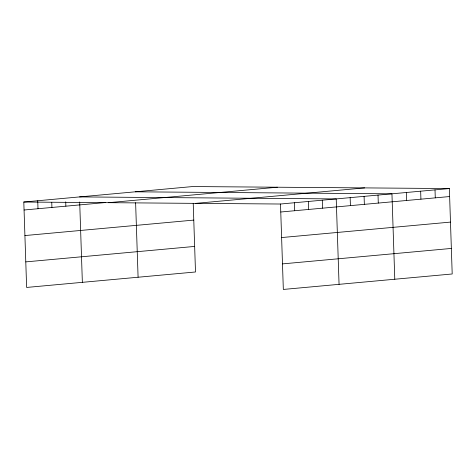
<?xml version="1.0" encoding="UTF-8"?>
<svg xmlns="http://www.w3.org/2000/svg" width="476" height="476" viewBox="0 0 476 476"><rect width="100%" height="100%" fill="white"/><g stroke="black" fill="none" stroke-linecap="round" stroke-linejoin="round"><path stroke-width="0.71" d="M193.22 203.3L195.499 271.98L26.632 287.439L23.8 202.02L192.667 186.556L449.368 188.561L452.2 273.98L283.333 289.444L280.501 204.02L449.368 188.561M24.068 210.005L105.452 202.55M108.51 202.681L277.377 187.217M195.791 203.359L364.658 187.895M280.763 212.004L449.63 196.546M24.913 235.56L193.78 220.096M281.613 237.56L450.48 222.096M25.787 261.889L194.654 246.425M282.482 263.888L451.355 248.43M135.255 191.81L391.95 193.815L394.782 279.239M79.528 196.915L336.223 198.92L339.061 284.345M23.8 202.02L280.501 204.02M435.01 189.87L435.278 197.861M420.659 191.185L420.921 199.17M406.308 192.5L406.569 200.485M378.021 195.095L378.283 203.079M364.086 196.368L364.354 204.353M350.157 197.641L350.419 205.626M322.294 200.194L322.555 208.179M308.365 201.473L308.627 209.458M294.43 202.746L294.698 210.731M135.612 202.716L138.088 277.234M79.694 201.997L82.36 282.339M65.718 201.818L65.861 206.173M51.759 202.371L51.926 207.453M37.729 200.741L37.997 208.726"/></g></svg>
